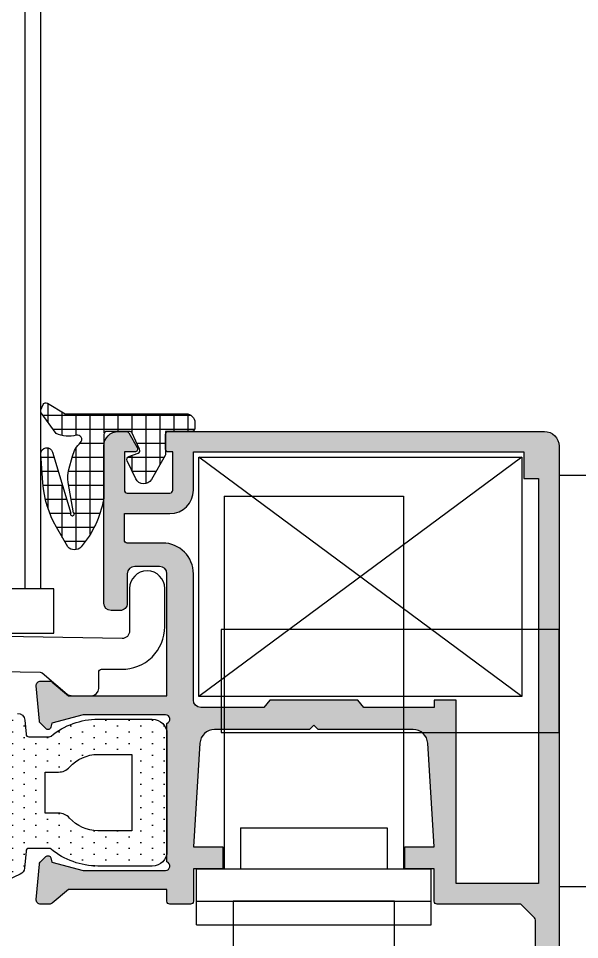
# Model space of a CAD drawing. Header units: inches. Extents: x 21 to 38546, y 13 to 15001.
# Drawn here: x 3341.99 to 3345.81, y 1375.44 to 1381.71 of the extents above; entities that cross this region are included whole.
import ezdxf

# ---------------------------------------------------------------- set-up
doc = ezdxf.new("R2010")
doc.units = ezdxf.units.IN
doc.header["$MEASUREMENT"] = 0
doc.set_wipeout_variables(frame=1)
for name, color, linetype, lineweight in [('Z_MİM_-KM-GLAZ', 8, 'Continuous', 25), ('Z_MİM_aksesuar_k', 8, 'Continuous', 25), ('Z_MİM_fitiller_k', 8, 'Continuous', 25), ('Z_MİM_hatch_k', 8, 'Continuous', 25)]:
    doc.layers.add(name, color=color, linetype=linetype, lineweight=lineweight)

# ---------------------------------------------------------------- blocks, each defined once
blk = doc.blocks.new('*U147')
blk.add_wipeout([(159.9999999999272, 5.000000000788674), (160.0000000001746, -36.50000000109577), (-5.820766091346741e-11, -36.500000001575984), (2.3283064365386963e-10, 5.000000000788674)])
at = {"layer": 'Z_MİM_fitiller_k'}
h = blk.add_hatch(dxfattribs=at)
h.set_pattern_fill('NET', color=256, scale=0.03, angle=-1.27e-14, style=0)
h.set_pattern_definition([(180, (144.4183188333991, -46.8046206016089), (0, 0.09525), []), (90, (144.4183188333991, -46.8046206016089), (0.0952500000000001, 0), [])])
h.paths.add_polyline_path([(73.35106722348138, -9.359510444921083, -0.1368445709265193), (73.25855422659076, -9.304832331022824, 0.7761579852759906), (73.20794846970819, -9.333423312522116, -0.1772789023830706), (73.19594959499082, -9.470400523861514), (73.05635206542209, -9.572526956770217, -0.0882165372835099), (73.05006363574648, -9.575608388708543), (73.03902282173513, -9.575608388708543, -0.033998150155682), (73.03646860806037, -9.574682907389118), (72.99922438772627, -9.558247216373331, -0.4524246970244377), (72.99018888735445, -9.529593805690872), (73.06265168640527, -9.409869541299171), (73.06265168640527, -8.585608388717858, -0.4142135623727344), (73.12265168641459, -8.525608388708548), (73.1626516864053, -8.525608388708548, -0.4142135623725121), (73.18265168640062, -8.545608388727175), (73.18265168640062, -8.72560838870855), (73.33729270255425, -8.72560838870855, -0.1316524975877485), (73.34729270256356, -8.728287880636401), (73.50958281186176, -8.821986118938417, -0.6040521097204682), (73.50537882669596, -8.928119274300172), (73.38180903290629, -8.986962033250947, -0.4424258315573815), (73.35441650886787, -8.975745225745825), (73.33155963524477, -8.912946481585152, 0.4400105308914052), (73.30431341758229, -8.901660728688922), (73.19419932117452, -8.953007775127531, 0.2914734195858075), (73.18265168640062, -8.971133930866252), (73.18265168640062, -9.125608388708551, 0.4142135623736361), (73.20265168641927, -9.145608388727174), (73.6291416054708, -9.145608388727174, -0.046126664797207), (73.64747491703599, -9.147303303984572, -0.13085126301717), (73.96802595657063, -9.300017766330036, -0.4642723457630024), (73.96771922277982, -9.391683965317554), (73.83445066729325, -9.468405831117764, -0.1138896571696626), (73.53329266536745, -9.560099644424962), (73.33634703509742, -9.573661284895255, -0.9163311740179072), (73.32396349251502, -9.494933699631707), (73.73964106977219, -9.37115552590845, 2.027799401989391), (73.73616810621459, -9.351459370834398), (73.52945190829922, -9.387909013872617, -0.1095178116833982), (73.44295846376335, -9.384132628540158)])
at = {"layer": 'Z_MİM_hatch_k'}
h = blk.add_hatch(color=256, dxfattribs=at)
h.paths.add_polyline_path([(76.40265168641926, -8.555608388736488, 0.4142135623743853), (76.38265168640065, -8.535608388717861), (76.1626516864053, -8.535608388717861), (76.1626516864053, -8.335608388717866), (76.01265168640529, -8.335608388717866), (76.01265168640529, -8.535608388717861), (75.30641385779019, -8.491468524422144, -0.3960474615045025), (75.2126516864053, -8.391663266580197), (75.2126516864053, -7.745608388727177), (75.18265168640062, -7.715608388722515), (75.2126516864053, -7.685608388717867), (75.2126516864053, -7.03955351086484, -0.3960474615045866), (75.30641385779019, -6.939748253022897), (76.01265168640529, -6.895608388727175), (76.01265168640529, -7.095608388727177), (76.1626516864053, -7.095608388727177), (76.1626516864053, -6.895608388727175), (76.38265168640065, -6.895608388727175, 0.4142135623733866), (76.40265168641926, -6.875608388708548), (76.40265168641926, -6.306254410512393), (76.49025938085978, -6.217507426395656, -0.2005918409503813), (76.51872578064211, -6.205608388736492), (77.53265168640064, -6.205608388736492, -0.4142135623729704), (77.55265168641925, -6.22560838870855), (77.55265168641925, -6.445608388727179), (77.68940686510177, -6.445608388727179, 0.3129018860482702), (77.73624047456542, -6.413118757774697), (77.7513851301861, -6.372612536350843, 0.5233430778442651), (77.73265168640063, -6.345608388727177), (77.67265168641461, -6.345608388727177, -0.4142135623730534), (77.65265168641926, -6.325608388708553), (77.65265168641926, -6.235608388717863, -0.4142135623731284), (77.70265168641927, -6.185608388717867), (78.06265168640527, -6.185608388717867, -0.4142135623730951), (78.1126516864053, -6.235608388717863), (78.1126516864053, -6.325608388708553, -0.4142135623730533), (78.09265168640995, -6.345608388727177), (78.03265168640064, -6.345608388727177, 0.5233430778442015), (78.01391824261519, -6.372612536350843), (78.02906289823585, -6.413118757774697, 0.3129018860484408), (78.0758965076995, -6.445608388727179), (78.1876516864053, -6.445608388727179), (78.2126516864053, -6.445608388727179), (78.2126516864053, -6.065608388722521, 0.4142135623730533), (78.19265168640995, -6.045608388727173), (73.28265168640064, -6.045608388727173, 0.4142135623733615), (73.18265168640062, -6.145608388727175), (73.18265168640062, -8.705608388736492, 0.4142135623727209), (73.20265168641927, -8.72560838870855), (73.30265168641925, -8.72560838870855, 0.4142135623736778), (73.32265168641459, -8.705608388736492), (73.32265168641459, -8.675608388708554), (73.58265168640062, -8.675608388708554, -0.4142135623736778), (73.60265168641926, -8.69560838872718), (73.60265168641926, -8.985608388717864, -0.4142135623730533), (73.58265168640062, -9.00560838873649), (73.32265168641459, -9.00560838873649), (73.32265168641459, -8.935608388717867, 0.5773502691897316), (73.29265168640995, -8.918287880650368), (73.19265168640995, -8.976022907580829, 0.2679491924312232), (73.18265168640062, -8.993343415625034), (73.18265168640062, -9.045608388727176, 0.4142135623730453), (73.28265168640064, -9.145608388727174), (74.35265168641926, -9.145608388727174, 0.4142135623731117), (74.40265168641926, -9.095608388727172), (74.40265168641926, -9.03560838871786, 0.4142135623731117), (74.35265168641926, -8.985608388717864), (74.15265168641926, -8.985608388717864, -0.4142135623730951), (74.10265168641926, -8.935608388717867), (74.10265168641926, -8.76560838872252, -0.4142135623730951), (74.15265168641926, -8.715608388722515), (74.98265168640063, -8.715608388722515), (74.98265168640063, -9.38562388650758), (74.88960504803106, -9.497279852583645, 0.1754523787632294), (74.88265168640065, -9.516485384573803), (74.88265168640065, -9.575608388708543, 0.4400105308894401), (74.91526635870105, -9.60549422966001), (75.15546190777094, -9.58447984210366, 0.1763269807094836), (75.16786092853873, -9.57869808375986), (75.20690186958527, -9.539657142713311, 0.5731460964500097), (75.19792393647367, -9.506331313333119), (75.16976860106223, -9.49878711395582), (75.1126516864053, -9.28562388650758), (75.1126516864053, -8.72560838870855, -0.8430389970997245), (75.17093595765762, -8.715608388722515), (76.11436741516226, -8.715608388722515, -0.8430389971046679), (76.17265168641461, -8.72560838870855), (76.17265168641461, -9.28562388650758), (76.11553477175767, -9.49878711395582), (76.08737943634624, -9.506331313333119, 0.5731460964762374), (76.07840150323463, -9.539657142713311), (76.11744244428118, -9.57869808375986, 0.1763269807102946), (76.12984146504895, -9.58447984210366), (76.37003701411885, -9.60549422966001, 0.4400105308908727), (76.40265168641926, -9.575608388708543), (76.40265168641926, -9.516485384573803, 0.1754523787637969), (76.39569832478881, -9.497279852583645), (76.30265168641925, -9.38562388650758), (76.30265168641925, -8.715608388722515), (76.38265168640065, -8.715608388722515, 0.4142135623731784), (76.40265168641926, -8.69560838872718)])
h.paths.add_polyline_path([(73.32265168641459, -8.535608388717861), (73.32265168641459, -6.285608388717861), (73.50265168641927, -6.285608388717861), (73.50265168641927, -6.185608388717867), (76.26265168640529, -6.185608388717867), (76.26265168640529, -6.745608388727177), (75.0626516864053, -6.745608388727177), (75.01265168640529, -6.745608388727177), (75.01265168640529, -6.895608388727175), (75.0626516864053, -6.895608388727175), (75.0626516864053, -7.375608388708548), (75.01265168640529, -7.415608388722517), (75.01265168640529, -8.01560838872252), (75.0626516864053, -8.055608388736488), (75.0626516864053, -8.485608388717864, -0.4142135623730951), (75.01265168640529, -8.535608388717861), (74.15265168641926, -8.535608388717861, 0.4142135623730951), (73.94265168640995, -8.745608388727177), (73.94265168640995, -8.985608388717864, -0.4142135623732617), (73.92265168641461, -9.00560838873649), (73.74265168640994, -9.00560838873649), (73.74265168640994, -8.69560838872718, 0.4142135623732793), (73.58265168640062, -8.535608388717861)], flags=16)
h = blk.add_hatch(dxfattribs=at)
h.set_pattern_fill('DOTS', color=256, scale=0.05, angle=-1.27e-14, style=0)
h.set_pattern_definition([(180, (119.4037576818722, -103.0068302886556), (-0.0396875, 0.079375), [0, -0.079375])])
h.paths.add_polyline_path([(75.14265168640995, -9.185608388717867, 0.1787385444028137), (75.26265168640529, -9.510569924909262), (75.26265168640529, -9.673935012194905), (75.14829389926743, -9.683940022160877, 0.3888787318532396), (75.10265168641926, -9.7337497570567), (75.10265168641926, -11.23560838871786), (75.00265168641927, -11.23560838871786), (75.00265168641927, -11.09560838872717, 0.6681786379181335), (74.9685095507768, -11.08146625310333), (74.91729634735965, -11.13267945652046, 0.1989123673797937), (74.90265168641926, -11.16803479558007), (74.90265168641926, -11.6376460603919, 0.1763269807082119), (74.92604724209522, -11.70192482134013), (75.07058284495724, -11.8741756452961, 0.8106467724723245), (75.17418663325951, -11.81895002487732), (75.10265168641926, -11.57142544090898), (75.10265168641926, -11.52565470168052, -0.1637529568012499), (75.12299791189145, -11.46519582139012, -0.657279061121785), (75.60265168641926, -11.58328902674989), (75.60265168641926, -11.94560838872718), (75.56265168640527, -11.94560838872718, 0.4142135623730951), (75.51265168640529, -11.99560838872717), (75.51265168640529, -12.04560838872717, 0.4142135623731785), (75.56265168640527, -12.09560838872717), (75.79265168640995, -12.09560838872717, 0.3788661086959389), (75.8125026094378, -12.07804577560314), (75.87406745931366, -11.57664031046593), (75.96668858370974, -11.53032974826789, 0.7914183192452735), (75.94432790394637, -11.43560838871787), (75.89335645659594, -11.43560838871787), (75.89401739413152, -11.41665692296961, -0.0436837065172995), (75.89413896658225, -11.41317100185119), (75.92265168641461, -10.59560838872717, -0.4142135623731366), (76.02265168641459, -10.49560838872718), (76.44120431219928, -10.49560838872718, 0.4348123749606509), (76.46115559322061, -10.47421325924956), (76.44495196355274, -10.24249055939877), (76.19871517751595, -9.714434067673624, 0.267949192431423), (76.15775757530936, -9.685755245854722), (76.02265168641459, -9.673935012194905), (76.02265168641459, -9.510569924909262, 0.1787385444025312), (76.14265168640995, -9.185608388717867), (76.14265168640995, -8.815608388722524, 0.4142135623730533), (76.04265168640995, -8.715608388722515), (75.24265168640994, -8.715608388722515, 0.4142135623730744), (75.14265168640995, -8.815608388722524)])
h.paths.add_polyline_path([(75.38265168640065, -8.955608388736492), (75.90265168641926, -8.955608388736492), (75.90265168641926, -9.185608388717867, -0.2134217652836644), (75.81598501974949, -9.3794009467602, 0.2134217652836706), (75.78265168640064, -9.453936546017992), (75.78265168640064, -9.545608388727176), (75.50265168641927, -9.545608388727176), (75.50265168641927, -9.453936546017992, 0.2134217652836691), (75.4693183530704, -9.3794009467602, -0.2134217652836652), (75.38265168640065, -9.185608388717867)], flags=16)
h.paths.add_polyline_path([(75.34265168640995, -9.94560838872718), (75.68265168640062, -9.94560838872718), (75.68265168640062, -11.25385918310063, 0.1052949977747343), (75.50030975624685, -11.14560838872717), (75.34265168640995, -11.14560838872717)], flags=16)
h.paths.add_polyline_path([(75.83265168640064, -9.94560838872718), (76.04170283324783, -9.94560838872718), (76.18625820727321, -10.25560838873649), (75.83265168640064, -10.25560838873649)], flags=16)
blk.add_line((74.53265168642392, -6.045608388727173), (74.53265168642392, -7.105608388713207))
blk.add_lwpolyline([(73.74265168640994, -8.69560838872718, 0.4142135623730712), (73.58265168640062, -8.535608388717861), (73.32265168641459, -8.535608388717861), (73.32265168641459, -6.285608388717861), (73.50265168641927, -6.285608388717861), (73.50265168641927, -6.185608388717867), (76.26265168640529, -6.185608388717867), (76.26265168640529, -6.745608388727177), (75.0626516864053, -6.745608388727177), (75.01265168640529, -6.745608388727177), (75.01265168640529, -6.895608388727175), (75.0626516864053, -6.895608388727175), (75.0626516864053, -7.375608388708548), (75.01265168640529, -7.415608388722517), (75.01265168640529, -8.01560838872252), (75.0626516864053, -8.055608388736488), (75.0626516864053, -8.485608388717864, -0.4142135623730951), (75.01265168640529, -8.535608388717861), (74.15265168641926, -8.535608388717861, 0.4142135623730951), (73.94265168640995, -8.745608388727177), (73.94265168640995, -8.985608388717864, -0.4142135623735947), (73.92265168641461, -9.00560838873649), (73.74265168640994, -9.00560838873649)], format="xyb", close=True)
blk.add_lwpolyline([(74.55579896337585, -10.33560838871786), (74.55579896337585, -9.485608388717864), (74.25579896337584, -9.485608388717864), (74.25579896337584, -11.88560838871785), (74.55579896337585, -11.88560838871785), (74.55579896337585, -11.03560838871786)])
at = {"layer": 'Z_MİM_aksesuar_k', "linetype": 'ByBlock'}
for p, q in [((74.98741132636783, -6.299419270923009), (73.3574113263632, -8.499419270923005)), ((73.3574113263632, -6.299419270923009), (74.98741132636783, -8.499419270923005))]:
    blk.add_line(p, q, dxfattribs=at)
at = {"layer": 'Z_MİM_aksesuar_k'}
for p, q in [((74.25579896337584, -9.575608388708543), (14.77162963617591, -9.575608388708533)), ((74.25579896337584, -9.575608388708543), (74.25579896337584, -11.77560838870855)), ((14.77162963617591, -9.683773624176723), (74.25579896337584, -9.683773624176736))]:
    blk.add_line(p, q, dxfattribs=at)
for points in [[(74.53265168640064, -8.345608388727173), (75.23265168640063, -8.345608388727173), (75.23265168640063, -6.045608388727173), (74.53265168640064, -6.045608388727173)], [(74.53265168642392, -8.345608388727173), (75.23265168642392, -8.345608388727173), (75.23265168642392, -6.045608388727173), (74.53265168642392, -6.045608388727173)]]:
    blk.add_lwpolyline(points, close=True, dxfattribs=at)
at = {"layer": 'Z_MİM_aksesuar_k', "linetype": 'ByBlock'}
blk.add_lwpolyline([(73.3574113263632, -6.299419270923009), (74.98741132636783, -6.299419270923009), (74.98741132636783, -8.499419270923005), (73.3574113263632, -8.499419270923005)], close=True, dxfattribs=at)
at = {"layer": 'Z_MİM_fitiller_k'}
for p, q in [((76.38265168640065, -6.915608388722517), (76.1626516864053, -6.915608388722517)), ((76.3826516864239, -6.91560838869924), (76.1626516864053, -6.91560838869924)), ((76.1626516864053, -8.515608388699237), (76.1626516864053, -6.91560838869924)), ((76.3826516864239, -6.91560838869924), (76.1626516864053, -6.91560838869924)), ((76.54265168640995, -6.915608388722517), (76.38265168640065, -6.915608388722517)), ((76.54265168640995, -6.91560838869924), (76.3826516864239, -6.91560838869924)), ((76.3826516864239, -8.515608388699237), (76.3826516864239, -6.91560838869924)), ((76.54265168640995, -6.91560838869924), (76.3826516864239, -6.91560838869924)), ((76.54265168640995, -8.515608388699237), (76.54265168640995, -6.91560838869924)), ((73.6226516864146, -7.105608388713207), (76.1626516864053, -7.105608388713207)), ((73.6226516864146, -8.325608388708545), (73.6226516864146, -7.105608388713207)), ((75.8826516864239, -7.215608388699236), (76.1626516864053, -7.215608388699236)), ((75.8826516864239, -8.215608388699238), (75.8826516864239, -7.215608388699236)), ((75.8826516864239, -8.215608388699238), (76.1626516864053, -8.215608388699238)), ((73.6226516864146, -8.325608388708545), (76.1626516864053, -8.325608388708554)), ((76.3826516864239, -8.515608388699237), (76.1626516864053, -8.515608388699237)), ((76.54265168640995, -8.515608388699237), (76.3826516864239, -8.515608388699237))]:
    blk.add_line(p, q, dxfattribs=at)
for points in [[(76.28265168642392, -6.045608388727173), (76.28265168642392, -4.745608388727176), (73.48265168642392, -4.745608388727176), (73.48265168642392, -6.045608388727173)], [(77.2826516864239, -8.265608388699237), (77.2826516864239, -7.16560838869924), (76.3826516864239, -7.16560838869924), (76.3826516864239, -8.265608388699237)]]:
    blk.add_lwpolyline(points, close=True, dxfattribs=at)
blk.add_lwpolyline([(73.06265168640527, -8.585608388717858, -0.4142135623730673), (73.12265168641459, -8.525608388708548), (73.1626516864053, -8.525608388708548, -0.4142135623734279), (73.18265168640062, -8.545608388727175), (73.18265168640062, -8.72560838870855), (73.33729270255425, -8.72560838870855, -0.1316524975875845), (73.34729270256356, -8.728287880636401), (73.50958281186176, -8.821986118938417, -0.6040521097204682), (73.50537882669596, -8.928119274300172), (73.38180903290629, -8.986962033250947, -0.4424258315573815), (73.35441650886787, -8.975745225745825), (73.33155963524477, -8.912946481585152, 0.4400105308906695), (73.30431341760558, -8.901660728688922), (73.19419932117452, -8.953007775127531, 0.2914734195865784), (73.18265168640062, -8.971133930866252), (73.18265168640062, -9.125608388708551, 0.4142135623734697), (73.20265168641927, -9.145608388727174), (73.6291416054708, -9.145608388727174, -0.046126664797207), (73.64747491703599, -9.147303303984572, -0.13085126301717), (73.96802595657063, -9.300017766330036, -0.4642723457630474), (73.96771922277982, -9.391683965317554), (73.83445066729325, -9.468405831117764, -0.1138896571696585), (73.53329266536745, -9.560099644424962), (73.33634703509742, -9.573661284895255, -0.9163311740184571), (73.32396349251502, -9.494933699631707), (73.73964106977219, -9.37115552590845, 2.027799401989391), (73.73616810621459, -9.351459370834398), (73.52945190829922, -9.387909013872617, -0.1095178116833982), (73.44295846376335, -9.384132628540158), (73.35106722348138, -9.359510444921083, -0.1368445709265192), (73.25855422659076, -9.304832331022824, 0.7761579852759907), (73.20794846970819, -9.333423312522116, -0.1772789023830615), (73.19594959499082, -9.470400523861514), (73.05635206542209, -9.572526956770217, -0.0882165372835099), (73.05006363574648, -9.575608388708543), (73.03902282173513, -9.575608388708543, -0.0339981501555236), (73.03646860806037, -9.574682907389118), (72.99922438772627, -9.558247216373331, -0.4524246970244377), (72.99018888735445, -9.529593805690872), (73.06265168640527, -9.409869541299171)], format="xyb", close=True, dxfattribs=at)
at = {"layer": 'Z_MİM_hatch_k'}
for points in [[(77.53265168640064, -6.205608388736492), (76.51872578064211, -6.205608388736492, 0.2005918409503813), (76.49025938085978, -6.217507426395656), (76.40265168641926, -6.306254410512393), (76.40265168641926, -6.875608388708548, -0.4142135623733866), (76.38265168640065, -6.895608388727175), (76.1626516864053, -6.895608388727175), (76.1626516864053, -7.095608388727177), (76.01265168640529, -7.095608388727177), (76.01265168640529, -6.895608388727175), (75.30641385779019, -6.939748253022897, 0.3960474615045866), (75.2126516864053, -7.03955351086484), (75.2126516864053, -7.685608388717867), (75.18265168640062, -7.715608388722515), (75.2126516864053, -7.745608388727177), (75.2126516864053, -8.391663266580197, 0.3960474615045024), (75.30641385779019, -8.491468524422144), (76.01265168640529, -8.535608388717861), (76.01265168640529, -8.335608388717866), (76.1626516864053, -8.335608388717866), (76.1626516864053, -8.535608388717861), (76.38265168640065, -8.535608388717861, -0.4142135623743854), (76.40265168641926, -8.555608388736488), (76.40265168641926, -8.69560838872718, -0.4142135623731785), (76.38265168640065, -8.715608388722515), (76.30265168641925, -8.715608388722515), (76.30265168641925, -9.38562388650758), (76.39569832478881, -9.497279852583645, -0.1754523787637969), (76.40265168641926, -9.516485384573803), (76.40265168641926, -9.575608388708543, -0.4400105308908726), (76.37003701411885, -9.60549422966001), (76.12984146504895, -9.58447984210366, -0.1763269807102946), (76.11744244428118, -9.57869808375986), (76.07840150323463, -9.539657142713311, -0.5731460964762374), (76.08737943634624, -9.506331313333119), (76.11553477175767, -9.49878711395582), (76.17265168641461, -9.28562388650758), (76.17265168641461, -8.72560838870855, 0.8430389971046675), (76.11436741516226, -8.715608388722515), (75.17093595765762, -8.715608388722515, 0.843038997099725), (75.1126516864053, -8.72560838870855), (75.1126516864053, -9.28562388650758), (75.16976860106223, -9.49878711395582), (75.19792393647367, -9.506331313333119, -0.5731460964500094), (75.20690186958527, -9.539657142713311), (75.16786092853873, -9.57869808375986, -0.1763269807094836), (75.15546190777094, -9.58447984210366), (74.91526635870105, -9.60549422966001, -0.4400105308894401), (74.88265168640065, -9.575608388708543), (74.88265168640065, -9.516485384573803, -0.1754523787632294), (74.88960504803106, -9.497279852583645), (74.98265168640063, -9.38562388650758), (74.98265168640063, -8.715608388722515), (74.15265168641926, -8.715608388722515, 0.4142135623730951), (74.10265168641926, -8.76560838872252), (74.10265168641926, -8.935608388717867, 0.4142135623730951), (74.15265168641926, -8.985608388717864), (74.35265168641926, -8.985608388717864, -0.4142135623731117), (74.40265168641926, -9.03560838871786), (74.40265168641926, -9.095608388727172, -0.4142135623731117), (74.35265168641926, -9.145608388727174), (73.28265168640064, -9.145608388727174, -0.4142135623730453), (73.18265168640062, -9.045608388727176), (73.18265168640062, -8.993343415625034, -0.2679491924312232), (73.19265168640995, -8.976022907580829), (73.29265168640995, -8.918287880650368, -0.5773502691897316), (73.32265168641459, -8.935608388717867), (73.32265168641459, -9.00560838873649), (73.58265168640062, -9.00560838873649, 0.4142135623730534), (73.60265168641926, -8.985608388717864), (73.60265168641926, -8.69560838872718, 0.4142135623736778), (73.58265168640062, -8.675608388708554), (73.32265168641459, -8.675608388708554), (73.32265168641459, -8.705608388736492, -0.4142135623736778), (73.30265168641925, -8.72560838870855), (73.20265168641927, -8.72560838870855, -0.4142135623727207), (73.18265168640062, -8.705608388736492), (73.18265168640062, -6.145608388727175, -0.4142135623733615), (73.28265168640064, -6.045608388727173), (78.19265168640995, -6.045608388727173, -0.4142135623730534)], [(75.10265168641926, -9.7337497570567, -0.3888787318532396), (75.14829389926743, -9.683940022160877), (75.24439480126603, -9.675532282680848, 0.3888787318528796), (75.26265168640529, -9.65560838873649), (75.26265168640529, -9.517873343221488, 0.1750456677892529), (75.25803630178561, -9.505093921908752, -0.1750456678040812), (75.14265168640995, -9.185608388717867), (75.14265168640995, -8.815608388722524, -0.4142135623730744), (75.24265168640994, -8.715608388722515), (76.04265168640995, -8.715608388722515, -0.4142135623730534), (76.14265168640995, -8.815608388722524), (76.14265168640995, -9.185608388717867, -0.175045667802985), (76.02726707103427, -9.505093921908752, 0.1750456678098557), (76.02265168641459, -9.517873343221488), (76.02265168641459, -9.65560838873649, 0.3888787318528708), (76.04090857155389, -9.675532282680848), (76.15775757530936, -9.685755245854722, -0.267949192431423), (76.19871517751595, -9.714434067673624), (76.44495196355274, -10.24249055939877)], [(74.80278359194051, -9.02566958659014, 0.4193348017583922), (74.51282776034203, -8.730608388736483), (74.25265168641927, -8.730608388736483, 1), (74.25265168641927, -8.970608388727172), (74.5428277603467, -8.970608388727172, -0.4193348017583948), (74.59282014510826, -9.021481009038737), (74.56699912442124, -10.50076629347319, 0.1989123673798878)], [(74.80175632521276, -10.80322050606051), (74.82312631806127, -9.578934436642212, -0.1709581491718292), (74.82775884637375, -9.566479796778054), (74.97106275038095, -9.394515111950804, 0.1754523787612648), (74.98265168640063, -9.362505891967206), (74.98265168640063, -9.230608388736483, 0.4142135623731951), (74.9326516864006, -9.18060838873649), (74.82265168641457, -9.18060838873649, -0.4142135623729288), (74.80265168641927, -9.16060838871786), (74.80265168641927, -9.01050433619099)]]:
    blk.add_lwpolyline(points, format="xyb", dxfattribs=at)
for points in [[(75.0626516864053, -8.485608388717864, -0.4142135623730951), (75.01265168640529, -8.535608388717861), (74.15265168641926, -8.535608388717861, 0.4142135623730951), (73.94265168640995, -8.745608388727177), (73.94265168640995, -8.985608388717864, -0.4142135623732617), (73.92265168641461, -9.00560838873649), (73.74265168640994, -9.00560838873649), (73.74265168640994, -8.69560838872718, 0.4142135623732376), (73.58265168640062, -8.535608388717861), (73.32265168641459, -8.535608388717861), (73.32265168641459, -6.285608388717861), (73.50265168641927, -6.285608388717861), (73.50265168641927, -6.185608388717867), (76.26265168640529, -6.185608388717867), (76.26265168640529, -6.745608388727177), (75.0626516864053, -6.745608388727177), (75.01265168640529, -6.745608388727177), (75.01265168640529, -6.895608388727175), (75.0626516864053, -6.895608388727175), (75.0626516864053, -7.375608388708548), (75.01265168640529, -7.415608388722517), (75.01265168640529, -8.01560838872252), (75.0626516864053, -8.055608388736488)], [(73.74265168640994, -8.69560838872718, 0.4142135623730712), (73.58265168640062, -8.535608388717861), (73.32265168641459, -8.535608388717861), (73.32265168641459, -6.285608388717861), (73.50265168641927, -6.285608388717861), (73.50265168641927, -6.185608388717867), (76.26265168640529, -6.185608388717867), (76.26265168640529, -6.745608388727177), (75.0626516864053, -6.745608388727177), (75.01265168640529, -6.745608388727177), (75.01265168640529, -6.895608388727175), (75.0626516864053, -6.895608388727175), (75.0626516864053, -7.375608388708548), (75.01265168640529, -7.415608388722517), (75.01265168640529, -8.01560838872252), (75.0626516864053, -8.055608388736488), (75.0626516864053, -8.485608388717864, -0.4142135623730951), (75.01265168640529, -8.535608388717861), (74.15265168641926, -8.535608388717861, 0.4142135623730951), (73.94265168640995, -8.745608388727177), (73.94265168640995, -8.985608388717864, -0.4142135623735947), (73.92265168641461, -9.00560838873649), (73.74265168640994, -9.00560838873649)], [(75.50265168641927, -9.545608388727176), (75.50265168641927, -9.453936546017992, 0.2134217652836692), (75.4693183530704, -9.3794009467602, -0.2134217652836652), (75.38265168640065, -9.185608388717867), (75.38265168640065, -8.955608388736492), (75.90265168641926, -8.955608388736492), (75.90265168641926, -9.185608388717867, -0.2134217652836644), (75.81598501974949, -9.3794009467602, 0.2134217652837746), (75.78265168640064, -9.453936546017992), (75.78265168640064, -9.545608388727176)]]:
    blk.add_lwpolyline(points, format="xyb", close=True, dxfattribs=at)

msp = doc.modelspace()

# ---------------------------------------------------------------- block references
at = {"layer": 'Z_MİM_-KM-GLAZ', "ltscale": 1.5, "rotation": 270}
msp.add_blockref('*U147', (3351.714049533236, 1452.083095432617), dxfattribs=at)

doc.saveas('drawing.dxf')
